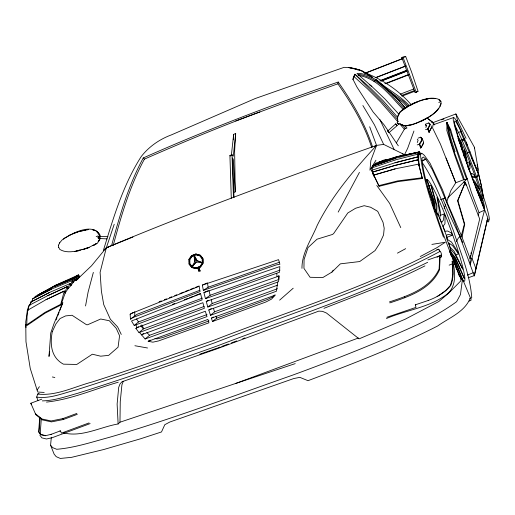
<?xml version="1.0" encoding="UTF-8"?>
<svg xmlns="http://www.w3.org/2000/svg" width="515" height="515" viewBox="0 0 515 515"><rect width="100%" height="100%" fill="white"/><g stroke="black" fill="none" stroke-linecap="round" stroke-linejoin="round"><path stroke-width="0.77" d="M478.139 215.444L479.047 212.644L471.38 192.327L467.156 178.538L453.49 139.456L450.606 129.362L446.936 122.686L446.84 130.495L454.751 155.427L463.539 179.819L455.743 182.761L450.947 190.415L446.647 201.912M63.48 432.832C81.582 437.621 100.406 426.987 118.128 423.961L119.976 422.21L120.253 401.655L121.913 384.872L123.285 381.242M463.822 156.103L463.861 153.934L460.133 140.84M464.491 157.397L464.536 155.215L460.513 141.561M26.774 324.83L27.231 310.487L45.983 299.685L64.266 291.065L65.122 293.132L60.976 304.977L45.262 313.049L26.999 325.506L26.774 324.83L45.037 312.373L60.751 304.294L64.266 291.065L45.983 299.685M397.593 119.403L397.683 117.021M458.228 132.529L461.176 131.422L456.29 120.542L454.507 117.987L453.348 117.6L453.239 120.053L455.144 127.939L462.985 152.755L471.637 176.774L484.538 210.184L470.201 264.819L474.367 275.995L487.86 218.077L467.813 165.643L459.116 140.28L454.545 123.304L454.636 121.012L455.711 121.405C465.328 137.782 471.476 155.955 478.422 173.561L478.326 175.467L476.736 177.572M427.881 259.94L439.784 255.794L439.108 268.939C430.225 288.458 408.324 295.668 389.43 301.919M211.317 308.582L208.787 309.985L210.487 315.322L276.458 291.207L277.669 282.078L278.493 281.711L279.388 275.918L206.251 301.468L207.828 307.037L277.669 282.078M40.157 434.119L41.348 418.257M231.338 155.479L233.662 134.325L235.683 133.54L234.628 150.901L235.252 191.87L233.81 192.417M233.308 139.855L233.662 134.325M51.326 437.267L50.586 445.224L54.127 454.14L56.199 456.657L60.339 458.447L71.572 457.339L103.702 449.531L140.479 438.812L161.498 431.95L164.806 424.701L169.828 422.023L293.666 378.577L299.833 377.347L308.022 380.688C351.893 364.053 395.945 347.374 437.731 325.931C449.189 317.736 465.116 311.852 470.35 297.728L462.502 278.982L460.989 279.523M301.964 268.354C301.829 252.756 311.485 239.449 317.15 225.506C332.046 195.475 354.069 169.969 376.542 145.41L383.649 144.387L404.526 154.687L407.629 148.391L413.944 131.022M372.339 168.482L372.525 166.171L395.391 158.285L418.077 152.71L418.875 154.815L418.637 159L417.691 154.139L418.521 156.296L418.045 152.665L418.875 154.815M40.093 417.691L39.063 431.918L41.026 434.493L45.655 435.6M39.758 417.053L38.631 432.079L40.595 434.654L45.217 435.761L51.436 434.254M235.683 133.54L233.308 156.18L232.007 154.68L229.915 155.485L231.293 198.281M439.881 215.521L444.168 213.95L443.447 220.034L441.619 222.609L436.765 212.051L436.952 205.768L431.473 186.115M440.01 257.635L441.304 256.908L441.342 253.605L440.814 252.208L438.368 249.221L436.881 249.653M441.304 256.908L441.471 255.672M49.652 351.732L48.989 356.464L50.727 333.038L54.23 323.04L62.843 302.659L59.643 310.88M27.958 310.809L28.743 305.569L47.741 295.668L67.162 286.688L68.019 288.741L65.173 293.009L64.948 292.34L67.162 286.688L68.019 288.741M118.128 423.961L117.124 404.063L118.688 387.454L119.982 383.965L122.029 381.744L217.266 348.719L318.791 311.118L322.467 311.337L326.459 313.017L359.09 338.864L405.131 319.236L438.761 301.565L448.559 293.235L460.603 281.113L461.202 279.452C453.078 259.946 445.237 240.318 438.349 220.336C432.343 199.846 423.678 179.619 421.94 158.157L423.285 157.011L425.815 159.199L432.175 169.358L441.001 188.696L454.166 220.761L470.201 264.819L470.137 258.665L470.697 255.504M470.98 253.921L471.264 252.344M371.701 147.528C364.247 124.476 351.694 103.599 337.904 83.823L338.233 82.04C272.261 104.712 207.017 129.6 143.267 157.957C128.357 185.464 119.77 215.553 111.581 245.571M85.548 305.968L88.097 292.089L93.35 272.39M465.792 160.674L466.152 158.755L464.253 149.704M447.67 197.953L463.964 181.969L465.335 182.239L457.919 200.573L464.704 224.115L462.045 237.209L470.137 258.665L471.959 258.202L476.034 268.875M466.5 178.647C459.007 160.326 454.179 141.039 446.936 122.686C449.035 142.462 458.157 160.719 464.305 179.471L465.129 179.87L467.156 178.538L463.964 181.969L465.013 182.362L464.826 183.308L457.558 200.708L464.356 224.244L461.266 235.883M373.401 166.184L373.684 164.768L395.996 157.12L418.721 152.022L419.519 154.114L418.888 154.809L418.695 151.983L419.519 154.114M466.616 163.242L467.086 160.892L464.794 150.927M374.772 164.729L375.248 163.268L396.891 156.676L419.59 151.931L419.532 154.069M487.641 218.276L474.231 275.628L468.18 277.785M470.137 258.665L479.69 218.946L465.335 182.239M352.91 79.6L354.919 74.231L369.976 87.582L383.089 100.657L397.625 117.311M114.214 224.276L106.347 247.741L100.097 272.338L101.384 291.168L103.74 304.629L110.371 319.242L117.626 326.967L121.27 334.428M29.773 305.472L30.726 302.035L49.659 292.378L70.117 283.585L70.916 285.6L68.051 288.709L67.832 288.04L70.066 283.553L70.916 285.6M113.229 245.372C121.205 215.798 129.786 186.23 144.406 159.129C182.477 142.449 220.851 126.349 259.856 111.961M31.756 302.022L32.715 298.661L51.552 289.057L72.351 280.501L73.143 282.51L70.922 285.535L70.703 284.872L72.3 280.469L73.143 282.51M440.151 105.678L440.789 103.695L439.971 106.373M431.364 127.804L429.014 132.413L427.637 128.834L430.006 124.257L428.738 122.95L425.319 124.25L426.549 125.57L425.86 127.52M37.962 400.367L36.668 397.097L37.704 394.059L39.134 393.454M423.433 142.739L422.635 145.03L420.691 148.101L419.165 144.142L421.122 141.097L421.927 138.818L420.626 137.183L418.116 138.136M421.264 138.387L420.626 137.183L422.371 138.999L421.566 141.277L419.68 144.232L420.555 145.88L420.691 148.101M417.266 142.558L418.103 140.267L417.272 139.166M444.097 208.607L445.797 204.146M56.154 319.847L57.03 317.607M57.609 316.113L59.064 312.373M34.434 297.876L35.149 296.486L53.863 286.746L74.276 278.345L72.918 281.711L73.136 282.375M397.677 117.066L398.7 114.536M79.98 250.457C73.394 251.687 65.785 253.174 59.766 249.382L58.684 247.251M58.543 247.58L58.62 245.095M59.579 242.983L61.884 240.17L65.051 237.653M58.478 245.41L59.701 242.694M398.694 114.581L399.943 112.135M359.444 172.358L338.194 212.096M99.968 239.224L97.387 243.241L93.595 245.507M399.016 114.394L384.93 98.97L371.798 86.443L356.959 73.51C363.513 72.956 370.137 76.355 375.705 79.613L375.203 80.559L373.896 81.209M429.014 132.413L431.551 127.411L431.177 125.84M98.12 241.574L98.977 239.964M98.616 241.335L99.472 239.726M456.399 241.567L458.286 238.097L461.846 234.93M191.831 266.77L194.876 261.569L194.116 255.369L197.148 260.725L202.607 262.792L196.247 262.064L191.831 266.77L196.247 262.064M30.675 303.464L28.055 307.983L25.75 321.727L25.969 341.696L30.25 368.457L37.093 390.048L37.878 392.057L44.206 392.43M31.428 302.176L32.548 300.239M396.357 142.906L404.365 129.214L399.692 123.851M375.937 160.229L369.944 170.214L370.864 160.513L376.542 145.41L369.673 126.787M420.967 147.58L422.854 144.599L423.645 142.307L422.371 138.999M429.259 131.943L428.1 128.924L430.405 124.418L428.738 122.95M331.956 272.081L340.364 263.847L359.708 261.549L375.068 250.58L379.619 243.511L383.553 234.988L384.196 228.293L383.025 222.306L377.707 211.311L370.568 207.23L364.176 205.691L355.588 208.26L347.799 212.978L333.681 233.507L332.561 234.428L317.021 239.205L308.022 247.586L304.069 259.515L303.947 268.367L310.075 277.282L322.828 277.553L331.956 272.081L333.231 270.13M438.748 108.099C434.551 114.066 427.862 117.742 421.489 120.993M37.093 390.048L39.398 386.668M188.947 259.412L191.554 255.64L195.822 254.049L200.399 255.228L203.097 258.755L203.148 263.274L200.535 267.047L195.99 268.656L191.689 267.452L188.999 263.918L188.947 259.412L191.831 255.627L196.099 254.03M199.749 255.794L202.472 258.987L202.517 263.094L200.142 266.532L195.983 268L192.069 266.899L189.623 263.686L189.578 259.586L191.947 256.155L196.106 254.693L200.02 255.781L195.829 254.706M196.254 267.974L192.346 266.879L189.9 263.667L189.855 259.566L192.224 256.142L196.106 254.693M195.983 268L199.872 266.551L202.247 263.12L202.202 259.006M195.99 268.656L200.264 267.073L202.878 263.294L202.826 258.775L200.129 255.247L195.822 254.049M79.046 277.031L79.793 275.995M467.775 167.246L468.998 165.579L469.249 161.807L469.867 163.352L470.06 168.251L468.779 169.789M374.411 146.543L376.542 145.41C285.683 177.398 195.204 210.513 106.347 247.741L91.477 265.83L75.86 280.688L78.286 278.679M380.797 162.058L382.175 160.487L389.971 159.225M73.632 281.872L75.113 280.372L74.327 278.37L53.863 286.746M476.098 177.611L477.553 176.207L478.158 173.433L460.552 131.653M77.604 278.184L78.615 277.218L79.059 277.34L78.286 275.377L76.168 276.458M275.049 294.844L272.982 296.814L267.62 299.447L216.635 318.173L212.476 321.521L211.407 318.154L213.294 316.995M132.928 237.042L106.347 247.741L103.361 250.47C113.294 218.238 122.956 185.033 141.303 156.438C149.163 146.46 159.611 139.237 171.534 134.833L255.292 98.507L344.091 67.343C351.359 67.517 359.013 68.868 365.225 72.821C382.851 79.716 399.035 90.511 411.382 104.944M395.996 124.321L397.187 125.589L388.986 132.632L387.705 131.035L395.707 123.864L396.312 124.463M279.632 300.136L293.209 288.213M77.018 278.712L75.139 280.334L74.92 279.677L76.181 276.69L77.018 278.712L76.233 276.722L56.244 284.911L37.846 295.05M139.011 332.619L204.404 308.285L202.871 302.704L137.144 327.637L135.896 328.396L139.011 332.619L143.318 328.911L204.159 306.451M210.487 315.322L214.517 311.852L277.405 288.748M387.705 131.035L389.211 132.741M139.533 332.497L145.108 338.986L149.588 335.278L207.056 314.562M134.215 325.461L202.099 299.904L200.618 293.788L131.518 320.993L134.215 325.461L138.477 321.946L202.453 298.095M397.162 125.615L396.795 125.345M63.474 239.179C72.261 232.87 94.515 221.63 100.425 236.34M130.45 319.126L132.716 317.652L200.078 291.593L199.118 286.282L131.57 313.423L130.141 314.279L130.45 319.126L136.964 314.33L199.73 290.325M397.709 121.662C395.275 111.897 406.329 106.92 413.371 103.296C421.373 100.09 430.862 95.938 439.366 99.588L440.872 101.301L438.786 102.588M207.828 307.037L212.206 303.509L278.75 279.51L278.473 275.686M399.943 112.173L408.369 106.148M208.272 290.627L203.914 292.578L205.453 298.674L210.12 295.275L280.031 270.105M437.132 296.576L445.623 290.64L450.335 285.51L451.893 280.34L452.794 273.993L452.183 261.279L452.64 261.124C455.408 271.611 456.618 286.07 447.393 293.898C429.793 307.552 406.502 309.927 386.456 318.515M208.124 287.216L207.468 282.864L202.35 285.091L203.354 290.383L208.124 287.216L279.619 262.174M75.016 276.973L78.409 274.868L79.181 276.819L78.357 274.836L79.11 277.302M403.812 109.096L408.376 106.18M148.178 341.284L207.899 319.429L208.942 322.802L158.549 340.936L152.871 342.172L148.178 341.284L150.155 340.035M65.63 237.557L69.853 235.097M135.896 328.396L138.599 326.774M92.983 245.584L96.73 243.357M96.601 243.486L88.651 247.554L81.879 249.659M130.141 314.279L133.43 312.36M54.925 286.063L59.006 283.765L77.836 275.242L78.615 277.218L78.235 275.345L76.117 276.433M143.807 333.437L141.335 334.84L205.337 311.247L206.998 316.596L145.108 338.986M37.898 295.082L56.296 284.937M437.042 257.255L441.155 254.983M439.836 251.513C368.167 289.758 289.836 313.403 214.433 342.906C168.675 359.18 122.795 375.12 76.497 389.804C63.551 392.939 50.251 399.041 36.668 397.097M397.432 253.142L405.672 248.661M427.656 262.328C359.348 295.752 286.739 319.351 215.824 346.473C170.047 362.676 124.186 378.667 77.855 393.235C66.223 396.466 54.493 400.612 42.32 400.902M206.251 301.468L208.298 300.399M426.484 118.341L416.262 123.156M420.246 256.534L436.784 247.747L445.282 242.243L431.879 244.413M416.223 92.191L418.032 91.271L411.582 72.016L405.711 56.553L401.784 57.513L415.122 92.616L416.223 92.191L402.891 57.075M415.122 92.616L418.026 91.271M32.767 298.694L51.603 289.089M30.784 302.067L49.71 292.411M424.946 265.875C392.353 282.458 357.957 294.992 323.967 308.337M389.81 302.904C408.704 296.666 430.604 289.443 439.482 269.918L440.151 256.766L439.784 255.794M69.332 235.329L78.847 231.499L88.426 229.619M47.741 295.668L67.214 286.713M463.539 179.819L464.305 179.471M469.114 301.12L471.038 300.245L470.974 298.649M479.047 212.644L484.538 210.184M428.203 300.49C436.778 297.303 445.069 292.649 450.799 285.349C453.921 277.617 453.232 269.236 452.64 261.124M469.886 298.552L471.746 297.734C470.163 274.418 460.391 252.485 453.316 230.437C444.213 207.577 436.45 183.655 422.609 163.113M205.453 298.674L279.516 272.242L279.819 266.564L203.914 292.578M404.327 129.098L406.972 128.016L404.893 125.634M467.343 275.139L473.272 272.68M159.109 301.777L161.33 300.895M164.298 299.724L166.519 298.848M169.487 297.676L171.707 296.801M174.675 295.629L176.896 294.754M179.864 293.582L183.572 292.114M185.052 291.535L188.76 290.067M190.241 289.482L193.949 288.02M195.43 287.434L199.138 285.973M96.189 236.643L98.133 235.883M404.629 56.978L405.711 56.56M364.762 73.278L402.151 58.716M364.826 73.4L402.215 58.845M172.499 304.371L174.72 303.502M184.357 299.749L188.065 298.307M189.546 297.728L193.254 296.286M194.734 295.707L200.663 293.396M375.712 77.572L405.646 65.959M375.783 77.707L405.717 66.094M379.838 80.726L406.779 70.291M380.694 80.681L406.889 70.536M380.701 81.074L406.914 70.922M381.551 80.997L407.011 71.141M384.821 83.713L408.833 74.43M385.684 83.752L408.949 74.752M449.151 265.141L452.131 263.989M400.232 94.174L413.757 88.979M401.681 95.423L414.446 90.518M401.97 96.183L414.736 91.277M425.532 129.632L428.1 128.924M417.221 144.876L419.68 144.232M50.998 434.415L60.364 430.862L61.485 433.115L89.011 422.931M432.639 122.757L455.897 113.944L474.373 147.226L478.544 171.167M441.69 119.853L443.891 119.023M461.324 139.893L464.337 138.767M461.73 140.956L464.736 139.822M467.124 153.045L470.118 151.931M31.19 404.153L30.829 403.239L41.824 399.131M235.683 120.954L287.731 101.603L337.904 83.823M467.144 162.592L468.547 162.071M199.041 271.56L197.599 267.562L198.603 267.221L200.148 270.922M428.712 185.966L430.881 185.162L435.922 204.075L435.993 211.871L438.458 215.875L439.327 210.584L436.984 197.206M35.451 413.764L41.831 418.946L51.14 420.961L62.959 418.579L76.902 413.403M30.829 403.239L35.818 414.684L42.198 419.867L51.506 421.894L63.326 419.519L77.276 414.343M59.927 431.023L60.364 430.862M119.976 422.21L235.381 383.559L358.376 338.014M472.905 177.817L475.01 177.038L474.405 175.39L471.991 173.394L470.749 173.375M217.942 347.844L220.195 347.013M221.695 346.46L228.448 343.975M231.447 342.868L236.7 340.936M242.707 338.722L244.953 337.892M90.138 423.594L52.285 437.666L46.505 438.992L41.863 437.859L39.9 435.265M440.544 199.678L445.037 198.024M479.941 186.81L481.441 186.263L478.261 172.673M457.558 200.708L457.919 200.573M212.476 321.521L265.959 301.97L271.54 299.099L275.19 295.14L211.407 318.154M464.356 224.244L464.704 224.115M447.284 237.145L451.571 235.587M461.202 279.452L462.502 278.982L460.455 294.548L456.625 301.681C437.093 315.946 415.077 326.137 392.881 335.497C359.766 349.691 326.214 362.875 292.366 375.229C231.628 396.55 171.321 419.345 109.463 437.293C92.076 442.025 74.739 447.793 56.702 449.28L52.607 447.619L50.586 445.224M208.787 309.985L277.482 285.207M453.348 117.6L432.967 124.92L432.606 128.003L440.389 144.02L455.743 182.761L446.074 158.015M456.329 254.706L458.485 253.927L457.784 251.751L451.443 241.979L447.934 239.861L443.19 226.941L443.055 226.169L444.973 223.761L445.05 216.1L444.168 213.95M209.019 320.935L162.495 337.615L157.127 338.889L154.957 338.625M203.354 290.383L276.246 264.916L279.903 264.227L278.557 259.65L202.35 285.091M199.807 354.191L217.195 348.121M73.639 233.353L78.332 231.731M453.239 264.652L453.895 264.427M372.557 166.216L395.417 158.324M84.454 248.912L88.483 247.535M89.204 247.509L84.441 249.138L76.812 250.708M373.716 164.806L396.022 157.165M395.018 160.049L371.714 167.922L372.364 171.643L374.592 177.141L372.364 172.145L394.896 165.418L417.961 159.753L418.804 161.935L419.403 165.978L417.961 159.753M386.829 317.272L416.023 307.365L415.296 304.835L415.76 304.68M415.296 304.835L428.673 300.329M235.381 383.559L295.224 363.622M398.044 121.662L398.494 121.514M372.364 172.145L373.214 174.315L371.779 170.24L394.992 162.792L417.832 156.908L418.644 159.038L418.747 161.144M118.257 382.214C94.451 389.083 71.302 399.453 46.472 402.086M419.345 101.127L423.794 99.756M411.105 124.778L416.249 123.111M374.592 177.244L373.774 175.106L395.095 168.869L418.669 164.131L422.397 178.467L397.966 181.602L379.098 186.314L373.742 175.068L395.127 168.907M394.986 160.004L417.717 154.178L418.521 156.296M378.783 162.251L382.651 161.253M386.52 160.262L384.203 160.854L386.553 160.3M378.815 162.289L382.684 161.298M394.966 162.746L417.8 156.869L418.644 159.038M373.742 175.068L378.84 185.612L397.715 180.9L422.139 177.765L422.397 178.467M79.027 231.563L83.172 230.54M79.117 250.329L80.495 249.994M427.926 98.867L424.463 99.588L428.647 98.751M396.891 156.676L419.616 151.97L420.407 154.049L419.59 151.931M406.264 125.724L410.41 124.868L406.264 125.776L403.741 125.37M106.347 247.741L108.665 247.29M401.784 57.513L403.915 57.114M74.643 251.436L79.497 250.541M382.207 160.532L387.666 159.644M83.964 230.424L85.548 230.199M198.603 267.221L200.135 271.154M191.689 267.452L196.267 268.63M202.607 262.792L197.071 260.732L194.046 255.376L196.061 261.317M188.999 263.918L191.966 267.427M194.876 261.569L193.91 255.427L194.85 257.603M430.051 98.616L435.053 98.648M430.077 98.642L432.941 98.429M100.219 236.359L107.944 236.713M100.174 238.561L107.126 238.883M421.058 153.464L420.176 153.386L420.42 154.062M471.727 176.066L475.01 177.038M134.904 345.732L147.548 347.998M358.086 75.332C377.823 78.171 390.306 96.215 403.297 109.521M358.395 74.347C378.422 77.031 391.04 95.327 404.224 108.729M37.704 394.059C56.373 396.196 74.321 386.694 91.998 382.04C133.024 369.049 173.504 354.436 214.111 340.222C289.134 310.848 367.15 287.454 438.368 249.221L439.25 249.846L439.804 251.301M353.367 68.45L348.34 67.433L361.279 70.529L372.377 77.224L361.279 70.529L352.704 68.238M456.29 120.542L457.674 120.825L466.049 138.374M52.363 376.974L54.841 377.495M403.741 125.428L400.149 123.948M402.254 153.934L404.526 154.687M92.842 229.458L95.114 230.437M92.333 229.69L94.612 230.669M95.668 230.733L97.322 231.602L99.974 235.04M355.62 68.849L357.61 69.931M400.149 123.999L401.185 124.611M399.447 123.793C406.406 128.48 414.8 123.619 421.643 121.102C429.246 117.034 438.516 112.418 441.201 103.56L440.872 101.301M434.808 211.079L435.993 211.871L434.654 208.826L434.274 201.693L427.077 179.761M472.261 179.407L474.682 181.055L478.989 188.522M393.009 95.275L402.717 102.157L407.191 106.908M388.844 90.885L403.709 101.449L408.163 106.212M473.652 182.201L475.532 183.597L479.497 190.035M426.89 117.845L433.746 123.137L434.139 124.971M427.109 118.083L433.746 123.137M369.274 84.492L371.798 86.443M385.709 88.471L388.194 90.428M375.705 79.613L387.08 89.159L396.782 98.307L405.788 108.549M397.606 123.124L398.584 124.405L397.986 123.536M353.998 76.587L367.375 88.722L380.488 101.816L397.619 121.469M146.833 332.574L149.588 335.278M397.728 123.246L397.117 122.641L397.831 123.729M397.966 123.8L398.211 123.819M143.267 157.957L144.406 159.129M475.268 185.954L476.684 187.434L482.336 199.324M409.489 105.865C400.033 95.378 386.849 89.237 376.446 79.761L397.033 98.359L405.421 107.925M475.77 187.743L477.225 189.327L482.671 200.483M229.915 155.485L230.437 156.058M96.826 231.834L99.479 235.271L99.833 237.273M388.31 131.042L383.83 124.495L373.111 111.961L357.004 87.177L352.93 79.239L353.502 76.922L354.919 74.231L381.654 101.185L397.805 119.635M438.992 99.813L440.01 100.959M402.492 124.991L405.62 128.557M397.863 123.31L398.243 123.767M396.447 124.533L396.82 124.984M476.826 190.499L477.688 191.58L483.933 206.18M140.627 325.551L143.318 328.911M432.729 123.046L431.325 121.225L432.143 122.531M200.837 256.85L202.06 258.453M437.776 198.88L440.698 213.519L439.713 218.135L440.917 221.65L444.966 231.222L447.69 231.029L451.436 233.005L452.286 235.329C439.076 231.1 452.234 245.649 450.123 251.616L455.563 259.167L464.144 278.415M450.664 254.597L452.975 257.764L458.917 275.087M451.043 254.88L451.964 256.167L456.741 269.718M450.812 254.706L454.558 259.914L462.934 281.036M376.78 185.484L389.675 203.444L400.76 227.617M458.485 253.927L452.608 245.655L448.687 242.874L450.097 247.271L454.159 251.314L462.612 268.721M389.211 132.355L398.314 145.816M338.233 82.04C352.369 102.144 365.026 123.503 372.59 147.013M395.887 124.282L395.675 123.89M136.578 318.965L138.477 321.946M362.875 105.53L374.489 124.939L383.649 144.387M421.09 137.402L421.927 138.908M460.416 130.018L461.176 131.422M462.766 269.293L454.867 254.133L450.232 248.88L451.127 252.331L455.421 257.635L464.337 278.126M141.837 324.901L143.814 328.795M379.87 119.577L394.078 149.337M462.045 237.209L447.638 203.586L442.527 189.803L430.147 163.435L424.347 155.324L421.779 153.193L420.465 154.693C423.382 183.16 434.357 210.249 443.473 237.209M477.83 192.533L483.733 206.097M135.986 324.971L137.144 327.637M471.766 158.047L478.422 173.561M432.716 204.5L433.643 206.682M450.116 130.147L446.865 122.39L450.786 138.348L455.054 151.661M78.235 275.345L79.059 277.34M74.276 278.345L75.113 280.372M442.919 198.751C448.623 213.828 456.123 228.094 462.837 242.642M62.959 418.579L63.326 419.519M64.317 291.091L65.122 293.132M78.615 277.218L77.836 275.242L76.883 278.016L77.102 278.673M371.779 170.24L372.622 172.39L372.57 170.819M463.165 280.913L455.022 259.933L450.85 254.256L450.123 251.616M425.545 124.823L425.989 125.963M419.493 166.281L418.644 164.092L422.139 177.765M371.811 170.278L372.622 172.39M373.214 174.315L372.397 172.19L394.928 165.463L417.987 159.792L418.804 161.935M404.423 296.782L404.803 297.773M483.598 198.333L481.441 186.263L483.366 197.728M463.964 181.969L464.82 184.216M427.257 186.243L433.102 201.977L433.508 206.663M418.785 161.845L417.8 156.869M428.609 190.762L433.179 203.374L433.482 207.146M197.985 268.302L199.067 271.321M378.84 185.612L379.098 186.314M465.013 182.362L466.075 185.349M458.163 138.142L462.547 151.352M78.904 275.905L79.123 276.549M60.751 304.294L60.976 304.977M458.009 138.104L459.251 141.928M466.262 142.024L467.382 145.52M426.787 179.69L433.759 201.513L434.113 208.504M216.017 316.133L216.635 318.173M213.429 308.253L214.517 311.852M452.183 261.279L452.531 262.489M449.569 251.378L449.988 252.871M211.221 299.736L212.206 303.509M478.087 171.733L481.667 186.848M455.897 113.944L457.674 120.825M446.936 122.686L448.771 129.973M209.161 291.014L210.12 295.275M477.148 164.819L477.405 166.313M477.663 167.8L477.92 169.293M397.599 119.358L397.812 120.871M474.373 147.226L474.489 148.545M276.78 273.414L276.999 276.478M235.252 191.87L233.385 159.785L232.535 157.938L234.01 197.638M233.475 197.457L232.007 154.68M25.917 324.418L26.001 327.559M189.23 259.393L189.263 262.393M134.743 311.594L134.776 315.618M461.981 279.639A54.262 5.285 69.7 0 1 458.556 274.205M425.976 181.357A54.262 5.285 69.7 0 1 449.537 226.304A54.262 5.285 69.7 0 1 463.275 280.99M488.793 220.394A52.839 3.656 69.5 0 1 486.965 220.491M454.43 125.042A51.326 3.515 69.5 0 1 478.763 182.922A51.326 3.515 69.5 0 1 487.525 218.708M457.333 136.385A38.155 2.62 69.5 0 1 474.193 173.697A38.155 2.62 69.5 0 1 483.431 207.313M100.567 238.226A1.101 0.547 -87.9 0 1 99.788 238.252A1.101 0.547 -87.9 0 1 99.82 236.694A1.101 0.547 -87.9 0 1 100.599 236.668M99.15 237.679A1.107 0.554 -87.9 0 1 98.281 238.329A1.107 0.554 -87.9 0 1 98.32 236.507A1.107 0.554 -87.9 0 1 99.157 237.106M98.964 237.589A0.727 0.361 -87.9 0 1 98.397 238.007A0.727 0.361 -87.9 0 1 98.423 236.816A0.727 0.361 -87.9 0 1 98.97 237.209M100.18 238.188A0.727 0.361 -87.9 0 1 99.833 237.473A0.727 0.361 -87.9 0 1 100.206 236.733M52.298 331.602C49.871 344.22 50.998 357.436 63.397 364.163L76.767 364.453L92.346 354.211L100.663 356.187L108.684 355.356L118.07 347.174L119.577 335.767L116.261 328.396L109.328 320.748L100.689 319.01L87.576 324.772L86.449 324.701L72.068 315.264L65.617 315.901L60.023 318.566L55.98 323.813L52.298 331.602M413.384 103.541L408.994 105.82L418.605 101.365L413.391 103.567M425.815 159.199L422.126 160.809L425.815 159.199"/></g></svg>
